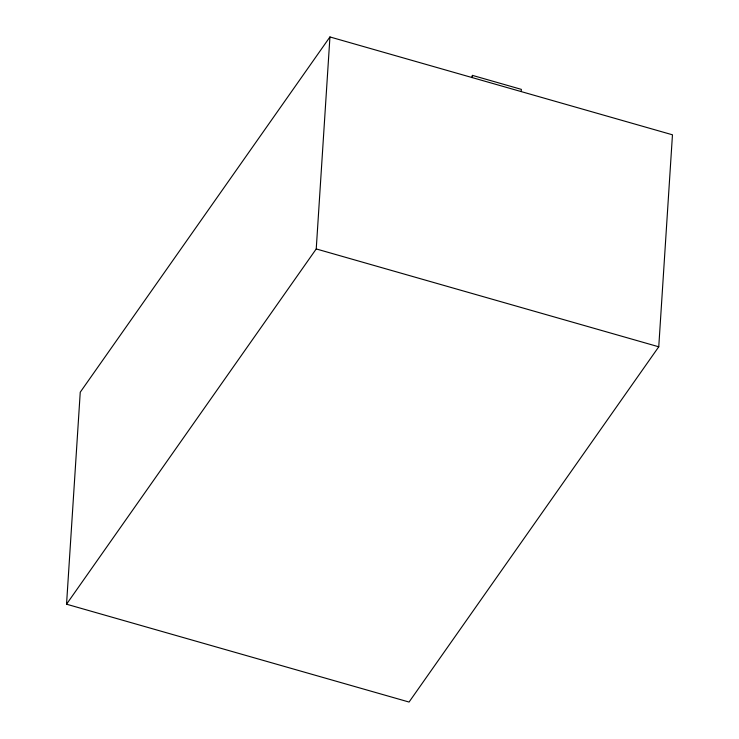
<?xml version="1.0" encoding="UTF-8"?>
<svg xmlns="http://www.w3.org/2000/svg" width="739" height="739" viewBox="0 0 739 739"><rect width="100%" height="100%" fill="white"/><g stroke="black" fill="none" stroke-linecap="round" stroke-linejoin="round"><path stroke-width="1.11" d="M66.538 604.197L80.246 392.206L329.945 36.95L672.462 134.803L658.754 346.794L409.055 702.05L66.538 604.197L316.237 248.941L329.945 36.95M472.295 77.512L472.433 75.387L521.364 89.373L521.226 91.488M471.898 77.595L472.433 75.387M316.237 248.941L658.754 346.794"/></g></svg>
